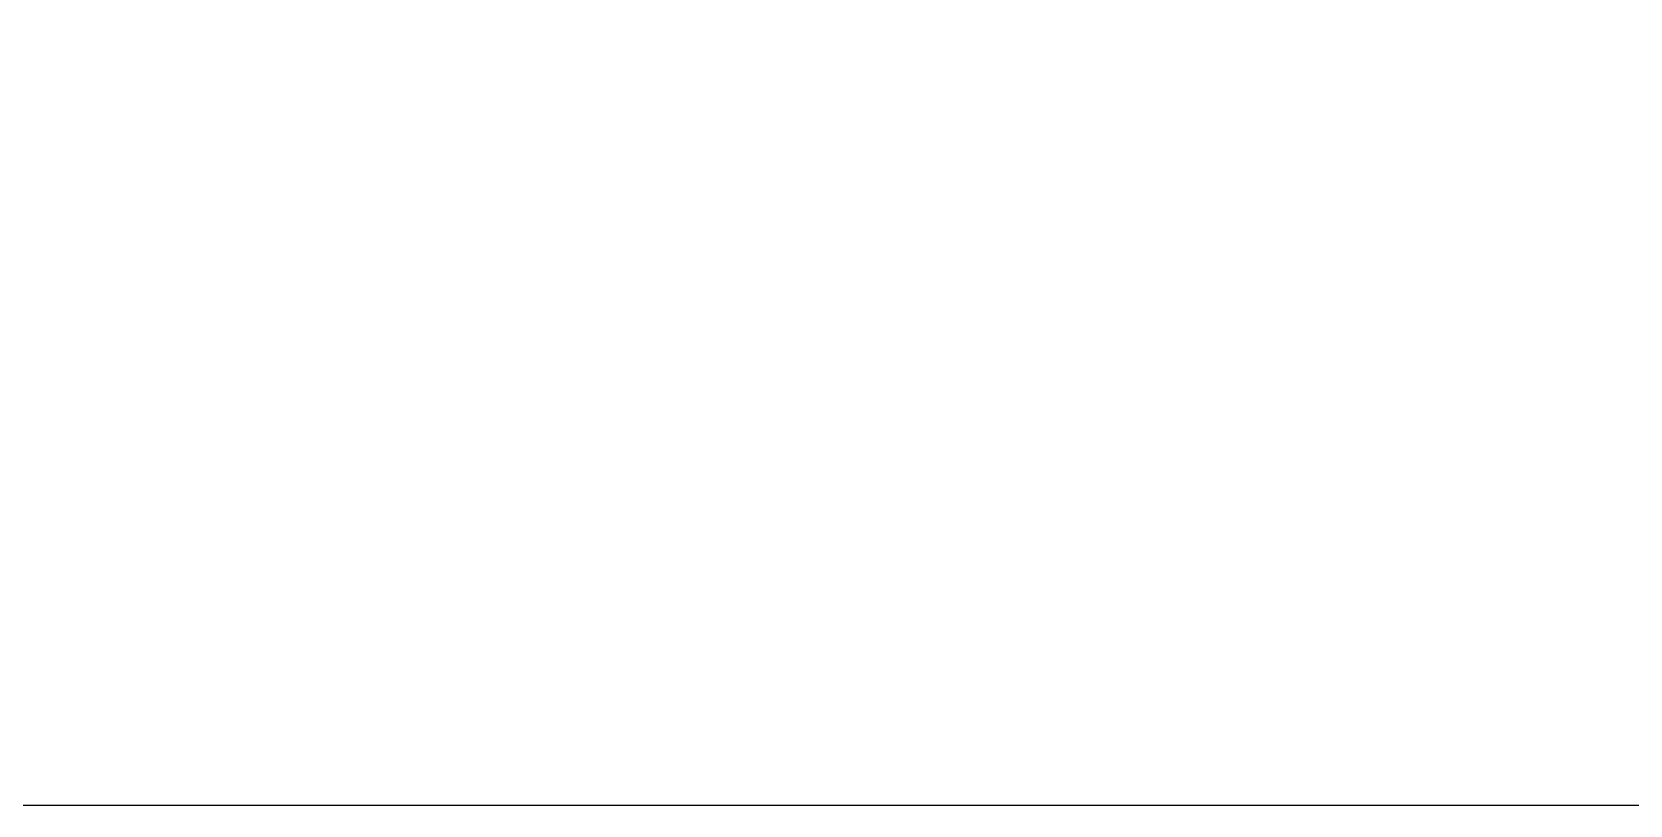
# Model space of a CAD drawing. Extents: x 115799 to 952918, y -190076 to 200966.
# Drawn here: x 373867 to 374822, y 64034 to 64496 of the extents above; entities that cross this region are included whole.
import ezdxf

# ---------------------------------------------------------------- set-up
doc = ezdxf.new("R2010")
doc.units = 0
doc.header["$LTSCALE"] = 1000
doc.header["$MEASUREMENT"] = 0
doc.layers.add('00-图签', color=7, linetype='Continuous')

msp = doc.modelspace()

# ---------------------------------------------------------------- linework, layer by layer
at = {"layer": '00-图签'}
msp.add_lwpolyline([(354679, 64033.65352448658), (384379, 64033.65352448658), (384387.268256315, 106083.6535244866), (354687.268256315, 106083.6535244866)], close=True, dxfattribs=at)

doc.saveas('drawing.dxf')
